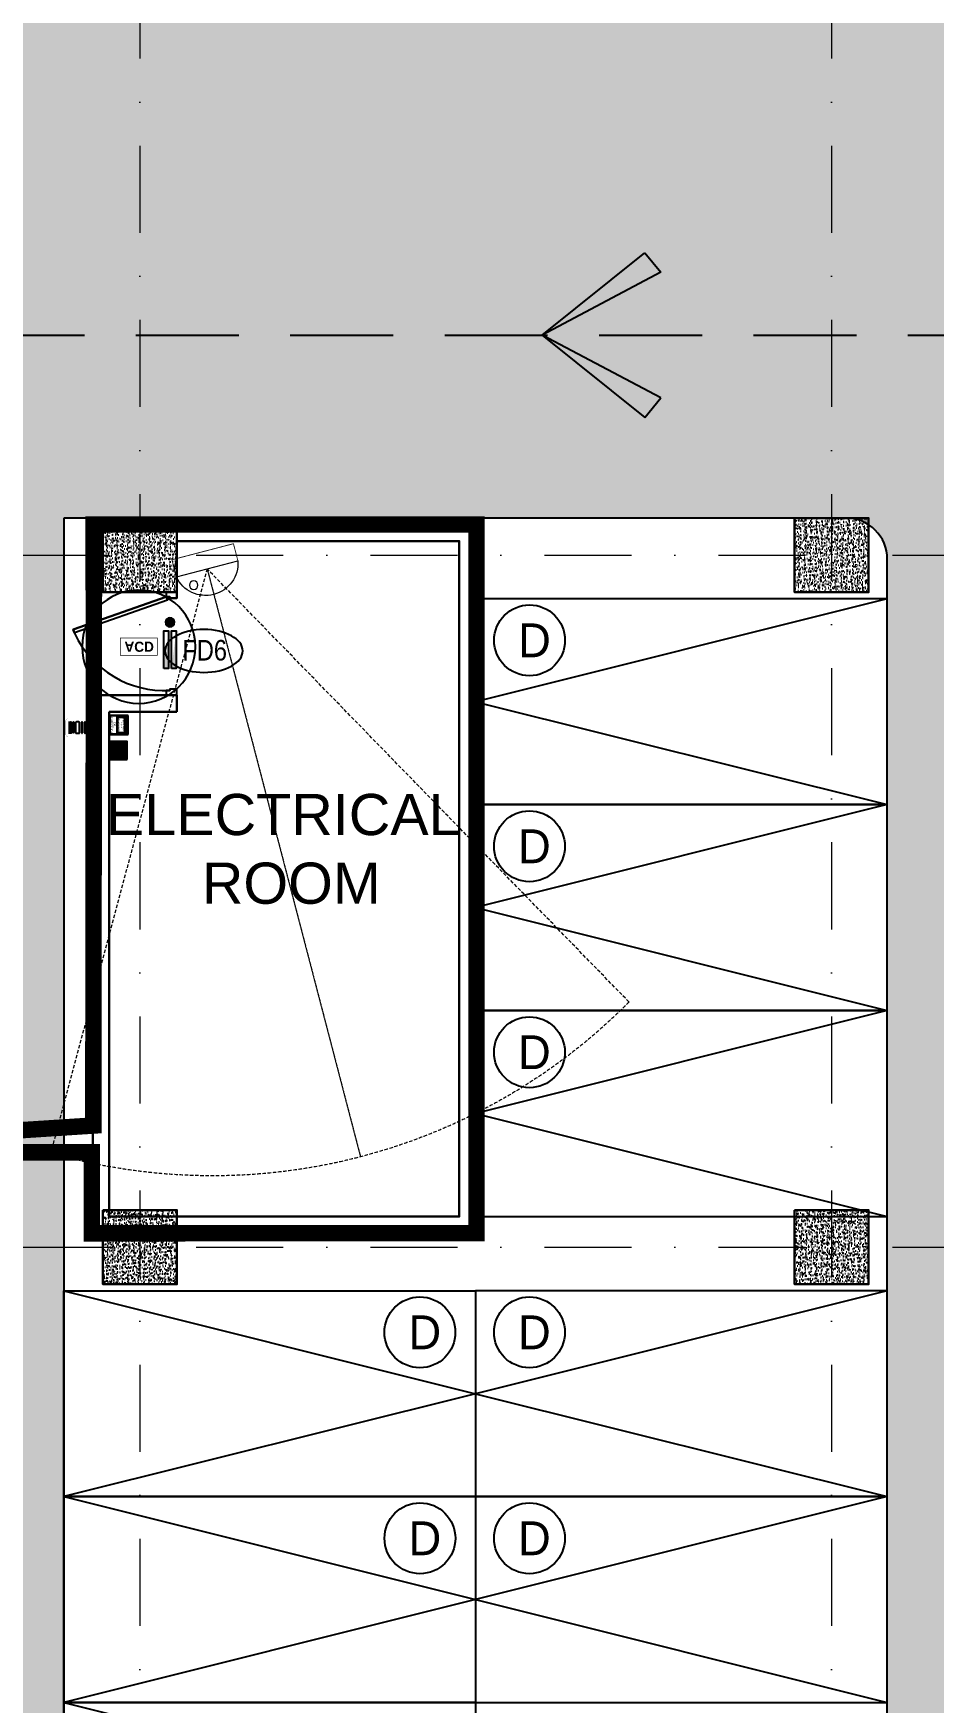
# Model space of a CAD drawing. Header units: millimetres. Extents: x 2509692 to 6766201, y 361130 to 898117.
# Drawn here: x 2542817 to 2553750, y 737065 to 757327 of the extents above; entities that cross this region are included whole.
import ezdxf
from ezdxf.enums import TextEntityAlignment as Align

# ---------------------------------------------------------------- set-up
doc = ezdxf.new("R2010")
doc.units = ezdxf.units.MM
doc.header["$LTSCALE"] = 100
for name, pattern in [('( Hidden )', [0.375, 0.25, -0.125]), ('001-S-DLA-ULT_BLK-FDN-01$0$DASHED2', [0.375, 0.25, -0.125]), ('01.MAIN DRAWING_NW$0$(X-REF)S12-200-HIDDEN', [0.375, 0.25, -0.125]), ('01.NW_MACHINES$0$DASHED', [0.75, 0.5, -0.25]), ('AUDIT_I_191030115539-19', [0]), ('HIDDEN', [0.375, 0.25, -0.125]), ('PAMIR A_GROUND FLOOR GRID$0$DGN Style 4', [21.138408, 10.562602, -5.281301, 0.013203, -5.281301])]:
    doc.linetypes.add(name, pattern=pattern)
doc.layers.get('0').update_dxf_attribs({"color": 8})
for name, color, linetype in [('4 WHEELER', 8, 'Continuous'), ('A-DRIVEWAY ARROWS', 8, 'AUDIT_I_191030115539-19'), ('A-PARKING STACH-2', 8, 'Continuous'), ('A_DOORS', 8, 'Continuous'), ('A_PARKING TEXT', 8, 'Continuous'), ('A_TEXT', 8, 'Continuous'), ('ACD', 220, 'Continuous'), ('ACS-DOOR', 1, 'Continuous'), ('CAR', 8, 'Continuous'), ('D-TEXT', 8, 'Continuous'), ('DOUBLE  STACK', 8, 'Continuous'), ('DRIVEWAY', 8, 'HIDDEN'), ('DW-NO', 8, 'Continuous'), ('GLASS EDGE', 8, 'Continuous'), ('PAMIR A_GROUND FLOOR GRID$0$Columns 8.4 x 8.4 MT. GRID', 8, 'Continuous'), ('RS485 CABLE', 14, 'Continuous')]:
    doc.layers.add(name, color=color, linetype=linetype)
for name, color, linetype, lineweight in [('A-WALL', 8, 'Continuous', 30), ('AC-ZONING LINE', 8, 'Continuous', 15), ('CAMERA', 5, 'Continuous', 20), ('CAMERA RANGE', 2, '01.MAIN DRAWING_NW$0$(X-REF)S12-200-HIDDEN', 20), ('HACTH', 8, 'Continuous', 5), ('PAMIR A_GROUND FLOOR GRID$0$A_GRID 8.4 x 8.4 MT.', 8, 'PAMIR A_GROUND FLOOR GRID$0$DGN Style 4', 0)]:
    doc.layers.add(name, color=color, linetype=linetype, lineweight=lineweight)
doc.styles.add('ARIAL', font='arial.ttf')
doc.styles.add('DIM_200', font='swissc.ttf', dxfattribs={"height": 400})
doc.styles.add('MtXpl_Century_Gothic', font='GOTHICB.TTF')
doc.styles.add('V', font='verdana.ttf')
doc.styles.add('X-REF_HVAC_Basement 02$0$X-REF_HVAC_Basement 02$0$acdim', font='romans.shx', dxfattribs={"height": 150})
pattern_1 = [(0, (-3035710.2255, -862793.3746), (0, 6.985), [5.08, -1.905]), (90, (-3035710.2255, -862793.3746), (-6.985, 4e-16), [5.08, -1.905])]

# ---------------------------------------------------------------- blocks, each defined once
blk = doc.blocks.new('ARROW')
at = {"layer": 'DRIVEWAY', "linetype": 'Continuous', "ltscale": 0.5}
h = blk.add_hatch(color=30, dxfattribs=at)
h.dxf.hatch_style = 1
h.paths.add_polyline_path([(0, 0), (-381, -720), (-500, -624)])
h = blk.add_hatch(color=30, dxfattribs=at)
h.dxf.hatch_style = 1
h.paths.add_polyline_path([(0, 0), (381, -720), (500, -624)])
at = {"layer": 'DRIVEWAY', "color": 30, "linetype": '001-S-DLA-ULT_BLK-FDN-01$0$DASHED2', "ltscale": 7500}
for points in [[(0, 0), (-500, -624), (-381, -720), (0, 0)], [(0, 0), (500, -624), (381, -720), (0, 0)]]:
    blk.add_lwpolyline(points, close=True, dxfattribs=at)
blk = doc.blocks.new('ghkhgk')
at = {"layer": 'A-DRIVEWAY ARROWS', "linetype": '( Hidden )', "lineweight": -2, "ltscale": 50}
blk.add_line((3542687, 1702342), (3555463, 1702342), dxfattribs=at)
at = {"layer": 'A-DRIVEWAY ARROWS', "linetype": '( Hidden )', "lineweight": -2, "ltscale": 2000, "xscale": 2.000000000000009, "yscale": 2.000000000000009, "zscale": 2.000000000000009, "rotation": 90}
blk.add_blockref('ARROW', (3549495, 1702342), dxfattribs=at)
blk = doc.blocks.new('PAMIR A_GROUND FLOOR GRID')
at = {"layer": 'PAMIR A_GROUND FLOOR GRID$0$A_GRID 8.4 x 8.4 MT.'}
for p, q in [((2544110.2, 882793.4), (2544110.2, 680593.4)), ((2552510.2, 882793.4), (2552510.2, 680593.4)), ((2515201.8, 750993.4), (2648618.7, 750993.4)), ((2515201.8, 742593.4), (2648618.7, 742593.4))]:
    blk.add_line(p, q, dxfattribs=at)
blk = doc.blocks.new('A$C5d815a77')
at = {"layer": 'PAMIR A_GROUND FLOOR GRID$0$A_GRID 8.4 x 8.4 MT.'}
blk.add_blockref('PAMIR A_GROUND FLOOR GRID', (0, 0), dxfattribs=at)
blk = doc.blocks.new('PAMIR A_GROUND FLOOR GRID$0$gfhjd')
at = {"layer": 'PAMIR A_GROUND FLOOR GRID$0$Columns 8.4 x 8.4 MT. GRID', "transparency": 33554505}
h = blk.add_hatch(dxfattribs=at)
h.set_pattern_fill('AR-CONC', color=8, scale=0.5)
h.set_pattern_definition([(50, (2668641.195, 1117441.09), (91.092334, -7.969543), [9.525, -104.775]), (355, (2668641.2, 1117441.09), (-17.62171, 95.52842), [7.62, -83.82029]), (100.451445, (2668648.79, 1117440.43), (73.470624, 87.558876), [8.095004, -89.04512]), (46.1842, (2668641.2, 1117466.49), (135.53952, -21.02116), [14.2875, -157.1625]), (96.63556, (2668652.49, 1117464.74), (118.70207, 123.71306), [12.14251, -133.5678]), (351.18415, (2668641.2, 1117466.49), (118.70207, 123.71306), [11.42998, -125.72987]), (21, (2668653.895, 1117460.14), (75.807196, -51.1326), [9.525, -104.775]), (326, (2668653.9, 1117460.14), (30.901014, 92.09398), [7.62, -83.82]), (71.451445, (2668660.21, 1117455.88), (106.70821, 40.961384), [8.095004, -89.04497]), (37.5, (2668641.195, 1117441.09), (1.544302, 42.2775194), [0, -82.804, 0, -85.09, 0, -84.1375]), (7.5, (2668641.195, 1117441.09), (33.409831, 50.090287), [0, -48.514, 0, -80.899, 0, -32.0675]), (327.5, (2668612.874, 1117441.09), (67.795298, -2.864372), [0, -31.75, 0, -99.06, 0, -131.445]), (317.5, (2668600.174, 1117441.09), (74.06459, 12.713246), [0, -41.275, 0, -65.786, 0, -93.345])])
h.paths.add_polyline_path([(2555360, 1057637), (2556260, 1057637), (2556260, 1056737), (2555361, 1056737)])
at = {"layer": 'PAMIR A_GROUND FLOOR GRID$0$Columns 8.4 x 8.4 MT. GRID', "lineweight": 30}
blk.add_lwpolyline([(2555361, 1057637), (2556260, 1057637), (2556260, 1056737), (2555361, 1056737)], close=True, dxfattribs=at)
blk = doc.blocks.new('A$C8c9960d7')
at = {"layer": 'PAMIR A_GROUND FLOOR GRID$0$Columns 8.4 x 8.4 MT. GRID'}
for p in [(-11700, -306194), (-3300, -306194), (-11700, -314594), (-3300, -314594)]:
    blk.add_blockref('PAMIR A_GROUND FLOOR GRID$0$gfhjd', p, dxfattribs=at)
blk = doc.blocks.new('TAG_200')
at = {"layer": 'D-TEXT'}
blk.add_ellipse((-45, 350), major_axis=(-756, 0), ratio=0.550599, dxfattribs=at)
at = {"layer": 'D-TEXT', "style": 'DIM_200'}
blk.add_attdef('DW', text='', height=400, dxfattribs=at).set_placement((433, 366), align=Align.MIDDLE_CENTER)
blk = doc.blocks.new('ghkmfjtdj')
at = {"layer": 'A_DOORS', "linetype": 'ByBlock', "ltscale": 0.03, "elevation": 0}
blk.add_lwpolyline([(191575, 213276), (191644, 213276), (191644, 213193), (191631, 213193), (191631, 213152), (191576, 213152), (191575, 213276)], dxfattribs=at)
blk.add_lwpolyline([(192776, 213276), (192775, 213152), (192720, 213152), (192720, 213193), (192707, 213193), (192707, 213276), (192776, 213276), (192707, 213276), (192707, 213193), (192720, 213193), (192720, 213152), (192682, 213166), (192302, 212082), (192341, 212068), (192720, 213152), (192341, 212068), (192292, 212086, -0.304264), (191631, 213193, 0.027092)], format="xyb", dxfattribs=at)
blk = doc.blocks.new('SEG')
at = {"layer": 'DRIVEWAY', "linetype": 'Continuous'}
for p, q in [((3043188, 751443), (3043188, 698065)), ((3052688, 751443), (3043188, 751443)), ((3053188, 698065), (3053188, 750943))]:
    blk.add_line(p, q, dxfattribs=at)
blk.add_arc((3052688, 750943), 500, 0, 90, dxfattribs=at)
blk = doc.blocks.new('A$C29A2079D')
at = {"layer": 'HACTH', "true_color": 0xf7f2ee, "transparency": 33554602}
h = blk.add_hatch(dxfattribs=at)
h.set_pattern_fill('ANGLE')
h.set_pattern_definition(pattern_1)
edge = h.paths.add_edge_path()
edge.add_line((74678, -8850), (75151, -8850))
edge.add_line((75151, -8850), (75151, 5800))
edge.add_line((75151, 5800), (101366, 5800))
edge.add_arc((101366, 6300), 500, 270, 360)
edge.add_line((101866, 6300), (101866, 11000))
edge.add_arc((101366, 11000), 500, 0, 90)
edge.add_line((101366, 11500), (17750, 11500))
edge.add_arc((17750, 11000), 500, 90, 180)
edge.add_line((17250, 11000), (17250, -8850))
edge.add_line((17250, -8850), (14228, -8850))
edge.add_arc((14228, -9350), 500, 89.9998, 180)
edge.add_line((13728, -9350), (13728, -15850))
edge.add_arc((14228, -15850), 500, 180, 270)
edge.add_line((14228, -16350), (17478, -16350))
edge.add_line((17478, -16350), (17478, -50929))
edge.add_line((17478, -50929), (7978, -50929))
edge.add_arc((7978, -50429), 500, 180, 270, ccw=False)
edge.add_line((7478, -50429), (7478, -42325))
edge.add_arc((6978, -42325), 500, 0, 90.0003)
edge.add_line((6978, -41825), (3586, -41825))
edge.add_arc((3586, -42325), 500, 90.0003, 180.0017)
edge.add_line((3086, -42325), (3086, -59251))
edge.add_line((3086, -59251), (1175, -59251))
edge.add_arc((1175, -59751), 500, 90.0125, 179.9888)
edge.add_line((675, -59751), (667, -103029))
edge.add_spline(control_points=[(667, -103029), (702, -103334), (770, -103917), (1633, -104788), (2901, -104986), (3058, -105753), (3088, -105901)], knot_values=[0, 0, 0, 0, 894.923904, 1708.274926, 3539.028112, 3976.033279, 3976.033279, 3976.033279, 3976.033279], degree=3, periodic=0)
edge.add_line((3088, -105901), (3084, -120205))
edge.add_spline(control_points=[(3084, -119850), (3085, -120025), (3090, -120889), (1674, -121331), (753, -122299), (701, -122943), (677, -123229)], knot_values=[0, 0, 0, 0, 503.03039, 2487.793322, 3539.319114, 4374.600504, 4374.600504, 4374.600504, 4374.600504], degree=3, periodic=0)
edge.add_line((677, -123229), (677, -170200))
edge.add_arc((1177, -170200), 500, 180, 270)
edge.add_line((1177, -170700), (7478, -170700))
edge.add_line((7478, -170700), (90978, -170700))
edge.add_arc((90978, -170200), 500, 270, 360.0004)
edge.add_line((91478, -170200), (91477, -121044))
edge.add_line((91477, -121044), (84677, -121044))
edge.add_line((84677, -121044), (84677, -137450))
edge.add_line((84677, -137450), (74678, -137450))
edge.add_line((74678, -137450), (74678, -111850))
edge.add_arc((75178, -111850), 500, 90, 180, ccw=False)
edge.add_line((75178, -111350), (91478, -111350))
edge.add_line((91478, -111350), (91477, -50850))
edge.add_line((91477, -50850), (75178, -50850))
edge.add_arc((75178, -50350), 500, 180, 270, ccw=False)
edge.add_line((74678, -50350), (74678, -8850))
h.paths.add_polyline_path([(24751, -22800, -0.414213), (25251, -22300), (67150, -22300, -0.414214), (67650, -22800), (67650, -50850), (24751, -50850)], flags=16)
h.paths.add_polyline_path([(16978, -58350, -0.414214), (17478, -58850), (17478, -103350, -0.414213), (16978, -103850), (7978, -103850, -0.414214), (7478, -103350), (7478, -58850, -0.414214), (7978, -58350)], flags=16)
h.paths.add_polyline_path([(24550, -57648), (67378, -57648, -0.414214), (67878, -58148), (67878, -67650), (51077, -67650), (51077, -95450), (41077, -95450), (41077, -67650), (24050, -67650), (24050, -58148, -0.414213)], flags=16)
h.paths.add_polyline_path([(24278, -75150), (34278, -75150), (34278, -100850), (57877, -100850), (57877, -75150), (67878, -75150), (67878, -103850, -0.414214), (65878, -105850), (26278, -105850, -0.414214), (24278, -103850)], flags=16)
h.paths.add_polyline_path([(24751, -17250), (24751, -16350), (25178, -16350), (25178, -8850), (24751, -8850), (24751, 5800), (67650, 5800), (67650, -17250)], flags=16)
h.paths.add_polyline_path([(74677, -58850, -0.414214), (75177, -58350), (84677, -58350), (84678, -103850), (75177, -103850, -0.414214), (74677, -103350)], flags=16)
h.paths.add_polyline_path([(17477, -111850), (17477, -164729, -0.414214), (16977, -165229), (7977, -165229, -0.414214), (7477, -164729), (7477, -111350), (16977, -111350, -0.414214)], flags=16)
h.paths.add_polyline_path([(67878, -111350), (67878, -119829), (67650, -119829), (67650, -139400, -0.414214), (67150, -139900), (25251, -139900, -0.414214), (24751, -139400), (24751, -111350)], flags=16)
h.paths.add_polyline_path([(84450, -144950), (84450, -164323, -0.414213), (83950, -164823), (67528, -164823), (67528, -164550), (41474, -164550), (41474, -164979), (24627, -164979), (24628, -153350), (25178, -153350), (25178, -145850), (24751, -145850), (24751, -144950)], flags=16)
at = {"layer": 'DRIVEWAY'}
blk.add_blockref('SEG', (-3035711, -862793), dxfattribs=at)
blk = doc.blocks.new('frfrfr')
at = {"layer": 'A-PARKING STACH-2'}
blk.add_circle((0, 0), 314, dxfattribs=at)
at = {"layer": 'A_PARKING TEXT', "insert": (-101, 150), "char_height": 300, "width": 4300.79, "attachment_point": 1, "style": 'X-REF_HVAC_Basement 02$0$X-REF_HVAC_Basement 02$0$acdim'}
blk.add_mtext('{\\fcentury gothic|b0|i0|c0|p34;D}', dxfattribs=at)
blk = doc.blocks.new('A$C555C795E')
at = {"layer": 'A-PARKING STACH-2', "color": 3, "xscale": 1.369400645261373, "yscale": 1.369400645261373, "zscale": 1.369400645261373}
for p in [(13132, -112834), (13131, -115334), (13131, -117834), (11800, -121234), (13131, -121234), (11801, -123734), (13131, -123734)]:
    blk.add_blockref('frfrfr', p, dxfattribs=at)
blk = doc.blocks.new('car 2500x500')
at = {"layer": 'CAR', "color": 0, "ltscale": 0.5}
blk.add_lwpolyline([(0, 0), (2500, 0), (2500, 5000), (0, 5000)], close=True, dxfattribs=at)
blk.add_lwpolyline([(0, 5000), (1250, 0), (2500, 5000)], dxfattribs=at)
blk = doc.blocks.new('A$C72A00BA6')
at = {"layer": 'HACTH', "true_color": 0xf7f2ee, "transparency": 33554602}
h = blk.add_hatch(dxfattribs=at)
h.set_pattern_fill('ANGLE')
h.set_pattern_definition(pattern_1)
edge = h.paths.add_edge_path()
edge.add_line((74678, -8850), (75151, -8850))
edge.add_line((75151, -8850), (75151, 5800))
edge.add_line((75151, 5800), (101366, 5800))
edge.add_arc((101366, 6300), 500, 270, 360)
edge.add_line((101866, 6300), (101866, 11000))
edge.add_arc((101366, 11000), 500, 0, 90)
edge.add_line((101366, 11500), (17750, 11500))
edge.add_arc((17750, 11000), 500, 90, 180)
edge.add_line((17250, 11000), (17250, -8850))
edge.add_line((17250, -8850), (14228, -8850))
edge.add_arc((14228, -9350), 500, 89.9998, 180)
edge.add_line((13728, -9350), (13728, -15850))
edge.add_arc((14228, -15850), 500, 180, 270)
edge.add_line((14228, -16350), (17478, -16350))
edge.add_line((17478, -16350), (17478, -50929))
edge.add_line((17478, -50929), (7978, -50929))
edge.add_arc((7978, -50429), 500, 180, 270, ccw=False)
edge.add_line((7478, -50429), (7478, -42325))
edge.add_arc((6978, -42325), 500, 0, 90.0003)
edge.add_line((6978, -41825), (3586, -41825))
edge.add_arc((3586, -42325), 500, 90.0003, 180.0017)
edge.add_line((3086, -42325), (3086, -59251))
edge.add_line((3086, -59251), (1175, -59251))
edge.add_arc((1175, -59751), 500, 90.0125, 179.9888)
edge.add_line((675, -59751), (667, -103029))
edge.add_spline(control_points=[(667, -103029), (702, -103334), (770, -103917), (1633, -104788), (2901, -104986), (3058, -105753), (3088, -105901)], knot_values=[0, 0, 0, 0, 894.923904, 1708.274926, 3539.028112, 3976.033279, 3976.033279, 3976.033279, 3976.033279], degree=3, periodic=0)
edge.add_line((3088, -105901), (3084, -120205))
edge.add_spline(control_points=[(3084, -119850), (3085, -120025), (3090, -120889), (1674, -121331), (753, -122299), (701, -122943), (677, -123229)], knot_values=[0, 0, 0, 0, 503.03039, 2487.793322, 3539.319114, 4374.600504, 4374.600504, 4374.600504, 4374.600504], degree=3, periodic=0)
edge.add_line((677, -123229), (677, -170200))
edge.add_arc((1177, -170200), 500, 180, 270)
edge.add_line((1177, -170700), (7478, -170700))
edge.add_line((7478, -170700), (90978, -170700))
edge.add_arc((90978, -170200), 500, 270, 360.0004)
edge.add_line((91478, -170200), (91477, -121044))
edge.add_line((91477, -121044), (84677, -121044))
edge.add_line((84677, -121044), (84677, -137450))
edge.add_line((84677, -137450), (74678, -137450))
edge.add_line((74678, -137450), (74678, -111850))
edge.add_arc((75178, -111850), 500, 90, 180, ccw=False)
edge.add_line((75178, -111350), (91478, -111350))
edge.add_line((91478, -111350), (91477, -50850))
edge.add_line((91477, -50850), (75178, -50850))
edge.add_arc((75178, -50350), 500, 180, 270, ccw=False)
edge.add_line((74678, -50350), (74678, -8850))
h.paths.add_polyline_path([(24751, -22800, -0.414213), (25251, -22300), (67150, -22300, -0.414214), (67650, -22800), (67650, -50850), (24751, -50850)], flags=16)
h.paths.add_polyline_path([(16978, -58350, -0.414214), (17478, -58850), (17478, -103350, -0.414213), (16978, -103850), (7978, -103850, -0.414214), (7478, -103350), (7478, -58850, -0.414214), (7978, -58350)], flags=16)
h.paths.add_polyline_path([(24550, -57648), (67378, -57648, -0.414214), (67878, -58148), (67878, -67650), (51077, -67650), (51077, -95450), (41077, -95450), (41077, -67650), (24050, -67650), (24050, -58148, -0.414213)], flags=16)
h.paths.add_polyline_path([(24278, -75150), (34278, -75150), (34278, -100850), (57877, -100850), (57877, -75150), (67878, -75150), (67878, -103850, -0.414214), (65878, -105850), (26278, -105850, -0.414214), (24278, -103850)], flags=16)
h.paths.add_polyline_path([(24751, -17250), (24751, -16350), (25178, -16350), (25178, -8850), (24751, -8850), (24751, 5800), (67650, 5800), (67650, -17250)], flags=16)
h.paths.add_polyline_path([(74677, -58850, -0.414214), (75177, -58350), (84677, -58350), (84678, -103850), (75177, -103850, -0.414214), (74677, -103350)], flags=16)
h.paths.add_polyline_path([(17477, -111850), (17477, -164729, -0.414214), (16977, -165229), (7977, -165229, -0.414214), (7477, -164729), (7477, -111350), (16977, -111350, -0.414214)], flags=16)
h.paths.add_polyline_path([(67878, -111350), (67878, -119829), (67650, -119829), (67650, -139400, -0.414214), (67150, -139900), (25251, -139900, -0.414214), (24751, -139400), (24751, -111350)], flags=16)
h.paths.add_polyline_path([(84450, -144950), (84450, -164323, -0.414213), (83950, -164823), (67528, -164823), (67528, -164550), (41474, -164550), (41474, -164979), (24627, -164979), (24628, -153350), (25178, -153350), (25178, -145850), (24751, -145850), (24751, -144950)], flags=16)
at = {"layer": 'DRIVEWAY'}
blk.add_blockref('SEG', (-3035711, -862793), dxfattribs=at)
blk = doc.blocks.new('ACD')
at = {"layer": 'ACD', "const_width": 8}
blk.add_lwpolyline([(-209, 104), (240, 104), (240, 312), (-209, 312)], close=True, dxfattribs=at)
at = {"layer": 'ACD'}
blk.add_circle((15, 208), 688, dxfattribs=at)
at = {"layer": 'ACD', "color": 7, "style": 'MtXpl_Century_Gothic'}
blk.add_text('ACD', height=123.2, dxfattribs=at).set_placement((20, 208), align=Align.MIDDLE_CENTER)
blk = doc.blocks.new('dome')
at = {"layer": 'CAMERA'}
blk.add_line((1286, 2299), (1286, -2299), dxfattribs=at)
blk.add_line((1286, 2299), (1286, -2299), dxfattribs=at)
at = {"layer": 'CAMERA', "const_width": 61.2}
blk.add_lwpolyline([(0, 2299), (1286, 2299), (1286, -2299), (0, -2299)], close=True, dxfattribs=at)
blk.add_lwpolyline([(0, 2299), (1286, 2299), (1286, -2299), (0, -2299)], close=True, dxfattribs=at)
at = {"layer": 'CAMERA', "ltscale": 100, "const_width": 61.2}
blk.add_lwpolyline([(1286, 2299, -0.8268059), (1286, -2299)], format="xyb", dxfattribs=at)
at = {"layer": 'CAMERA'}
blk.add_circle((2174, 1239), 308, dxfattribs=at)
blk.add_circle((2174, 1239), 308, dxfattribs=at)
blk.add_arc((846, 0), 2341, 280.83171, 79.16829, dxfattribs=at)
blk.add_arc((846, 0), 2341, 280.83171, 79.16829, dxfattribs=at)
at = {"layer": 'CAMERA RANGE'}
blk.add_line((1281, -3), (45184, -3), dxfattribs=at)
at = {"layer": 'CAMERA RANGE', "linetype": '01.NW_MACHINES$0$DASHED', "ltscale": 5}
blk.add_lwpolyline([(1281, -3), (39261, 21604, -0.274115), (39261, -21610)], format="xyb", close=True, dxfattribs=at)
blk = doc.blocks.new('S-D')
at = {"layer": 'ACS-DOOR', "lineweight": 25, "transparency": 33554572}
h = blk.add_hatch(color=256, dxfattribs=at)
h.dxf.hatch_style = 1
edge = h.paths.add_edge_path()
edge.add_arc((-667, 151), 111, 0, 360)
at = {"layer": 'ACS-DOOR', "color": 1, "lineweight": 25}
blk.add_lwpolyline([(456, 302), (-456, 302), (-456, 187), (456, 187)], close=True, dxfattribs=at)
at = {"layer": 'ACS-DOOR', "color": 7, "lineweight": 25}
blk.add_lwpolyline([(456, 115), (-456, 115), (-456, 0), (456, 0)], close=True, dxfattribs=at)
at = {"layer": 'ACS-DOOR', "lineweight": 25}
blk.add_circle((-667, 151), 111, dxfattribs=at)
at = {"layer": 'ACS-DOOR', "color": 9, "true_color": 0xd19cc7, "transparency": 33554559}
for points in [[(456, 302), (-456, 187), (456, 187)], [(456, 115), (-456, 0), (456, 0)]]:
    blk.add_solid(points, dxfattribs=at)
blk = doc.blocks.new('PB')
at = {"layer": 'ACS-DOOR', "ltscale": 1000, "transparency": 33554508}
h = blk.add_hatch(color=7, dxfattribs=at)
h.dxf.hatch_style = 1
h.set_gradient(color1=(209, 156, 199), color2=(173, 221, 247))
edge = h.paths.add_edge_path()
edge.add_spline(control_points=[(205, 401), (205, 410), (199, 416)], knot_values=[1, 1, 1, 1.785398, 1.785398, 1.785398], weights=[1, 0.92388, 1], degree=2, periodic=0)
edge.add_spline(control_points=[(199, 416), (192, 422), (183, 422)], knot_values=[1.785398, 1.785398, 1.785398, 2.570796, 2.570796, 2.570796], weights=[1, 0.92388, 1], degree=2, periodic=0)
edge.add_spline(control_points=[(183, 422), (0, 422), (-183, 422)], knot_values=[2.570796, 2.570796, 2.570796, 3.570796, 3.570796, 3.570796], weights=[1, 1, 1], degree=2, periodic=0)
edge.add_spline(control_points=[(-183, 422), (-192, 422), (-199, 416), (-205, 410), (-205, 401)], knot_values=[3.570796, 3.570796, 3.570796, 4.356194, 4.356194, 5.141593, 5.141593, 5.141593], weights=[1, 0.92388, 1, 0.92388, 1], degree=2, periodic=0)
edge.add_spline(control_points=[(-205, 401), (-205, 217), (-205, 34)], knot_values=[5.141593, 5.141593, 5.141593, 6.141593, 6.141593, 6.141593], weights=[1, 1, 1], degree=2, periodic=0)
edge.add_spline(control_points=[(-205, 34), (-205, 25), (-199, 18), (-192, 12), (-183, 12)], knot_values=[6.141593, 6.141593, 6.141593, 6.926991, 6.926991, 7.712389, 7.712389, 7.712389], weights=[1, 0.92388, 1, 0.92388, 1], degree=2, periodic=0)
edge.add_spline(control_points=[(-183, 12), (0, 12), (183, 12)], knot_values=[7.712389, 7.712389, 7.712389, 8.712389, 8.712389, 8.712389], weights=[1, 1, 1], degree=2, periodic=0)
edge.add_spline(control_points=[(183, 12), (192, 12), (199, 18)], knot_values=[8.712389, 8.712389, 8.712389, 9.497787, 9.497787, 9.497787], weights=[1, 0.92388, 1], degree=2, periodic=0)
edge.add_spline(control_points=[(199, 18), (205, 25), (205, 34)], knot_values=[9.497787, 9.497787, 9.497787, 10.283185, 10.283185, 10.283185], weights=[1, 0.92388, 1], degree=2, periodic=0)
edge.add_spline(control_points=[(205, 34), (205, 217), (205, 401)], knot_values=[0, 0, 0, 1, 1, 1], weights=[1, 1, 1], degree=2, periodic=0)
h.paths.add_polyline_path([(66, 255), (66, 49), (-66, 49), (-66, 255)], flags=16)
h.paths.add_polyline_path([(48, 237), (48, 67), (-48, 67), (-48, 237)], flags=0)
h.paths.add_polyline_path([(-91, 346), (91, 346), (91, 411), (-91, 411)], flags=24)
h.paths.add_polyline_path([(-132, 276), (132, 276), (132, 341), (-132, 341)], flags=24)
at = {"layer": 'ACS-DOOR', "ltscale": 1000, "true_color": 0xeae6dc, "transparency": 33554572}
h = blk.add_hatch(color=254, dxfattribs=at)
h.dxf.hatch_style = 1
h.set_gradient(color1=(206, 204, 230), color2=(192, 192, 192))
h.paths.add_polyline_path([(-48, 237), (48, 237), (66, 255), (-66, 255)])
h.paths.add_polyline_path([(-66, 49), (-48, 49), (-48, 67)], flags=17)
h.paths.add_polyline_path([(48, 67), (-48, 67), (-66, 49), (66, 49)])
h.paths.add_polyline_path([(66, 255), (48, 255), (48, 237)])
at = {"layer": 'ACS-DOOR', "ltscale": 1000, "true_color": 0x9898cc, "transparency": 33554572}
h = blk.add_hatch(color=253, dxfattribs=at)
h.dxf.hatch_style = 1
h.set_gradient(color1=(255, 255, 255), color2=(128, 128, 128))
h.paths.add_polyline_path([(-48, 67), (48, 67), (48, 237), (-48, 237)])
at = {"layer": 'ACS-DOOR', "color": 8}
for p, q in [((-48, 237), (-66, 255)), ((-48, 67), (-66, 49)), ((-48, 237), (48, 237)), ((-48, 67), (-48, 237)), ((48, 67), (-48, 67)), ((48, 237), (66, 255)), ((48, 237), (48, 67)), ((48, 67), (66, 49))]:
    blk.add_line(p, q, dxfattribs=at)
at = {"layer": 'ACS-DOOR', "color": 7}
for points in [[(217, 0), (-217, 0), (-217, 434), (217, 434)], [(66, 49), (-66, 49), (-66, 255), (66, 255)]]:
    blk.add_lwpolyline(points, close=True, dxfattribs=at)
at = {"layer": 'ACS-DOOR', "color": 8}
blk.add_rational_spline([(205, 34), (205, 217), (205, 401), (205, 410), (199, 416), (192, 422), (183, 422), (0, 422), (-183, 422), (-192, 422), (-199, 416), (-205, 410), (-205, 401), (-205, 217), (-205, 34), (-205, 25), (-199, 18), (-192, 12), (-183, 12), (0, 12), (183, 12), (192, 12), (199, 18), (205, 25), (205, 34)], [1, 1, 1, 0.923879532511, 1, 0.923879532511, 1, 1, 1, 0.923879532511, 1, 0.923879532511, 1, 1, 1, 0.923879532511, 1, 0.923879532511, 1, 1, 1, 0.923879532511, 1, 0.923879532511, 1], degree=2, knots=[0, 0, 0, 1, 1, 1.785398, 1.785398, 2.570796, 2.570796, 3.570796, 3.570796, 4.356194, 4.356194, 5.141593, 5.141593, 6.141593, 6.141593, 6.926991, 6.926991, 7.712389, 7.712389, 8.712389, 8.712389, 9.497787, 9.497787, 10.283185, 10.283185, 10.283185], dxfattribs=at)
at = {"layer": 'ACS-DOOR', "color": 7, "style": 'V'}
for s, p in [('BUTTON', (0, 309)), ('PUSH', (0, 378))]:
    blk.add_text(s, height=41.9, dxfattribs=at).set_placement(p, align=Align.MIDDLE_CENTER)
blk = doc.blocks.new('EBG')
at = {"layer": 'ACS-DOOR', "color": 11, "true_color": 0xf27172}
for p, q in [((-346, 0), (-346, 691)), ((-346, 691), (346, 691)), ((-327, 54), (-327, 638)), ((-292, 672), (292, 672)), ((327, 638), (327, 54)), ((346, 691), (346, 0)), ((346, 0), (-346, 0)), ((-301, 90), (-301, 417)), ((-301, 417), (301, 417)), ((-272, 389), (-301, 417)), ((-272, 118), (-301, 90)), ((301, 90), (-301, 90)), ((292, 19), (-292, 19)), ((272, 389), (301, 417)), ((272, 118), (301, 90)), ((301, 417), (301, 90))]:
    blk.add_line(p, q, dxfattribs=at)
blk.add_lwpolyline([(272, 118), (-272, 118), (-272, 389), (272, 389)], close=True, dxfattribs=at)
at = {"layer": 'ACS-DOOR', "color": 7, "const_width": 3.46}
for points in [[(-100, 251), (-158, 251)], [(100, 251), (158, 251)]]:
    blk.add_lwpolyline(points, dxfattribs=at)
at = {"layer": 'ACS-DOOR', "color": 11, "true_color": 0xf27172, "const_width": 0.346}
for points in [[(0, 77, 1), (0, 31, 1), (0, 77, 1)], [(0, 74, 1), (0, 34, 1), (0, 74, 1)], [(0, 68, 1), (0, 40, 1), (0, 68, 1)]]:
    blk.add_lwpolyline(points, format="xyb", dxfattribs=at)
at = {"layer": 'ACS-DOOR', "color": 7, "const_width": 17.3}
blk.add_lwpolyline([(-9, 251, 1), (9, 251, 1)], format="xyb", close=True, dxfattribs=at)
at = {"layer": 'ACS-DOOR', "color": 11, "true_color": 0xf27172}
for centre, start, end in [((-292, 638), 90, 180), ((292, 638), 0, 90), ((-292, 54), 180, 270), ((292, 54), 270, 0)]:
    blk.add_arc(centre, 34.6, start, end, dxfattribs=at)
at = {"layer": 'ACS-DOOR', "color": 7}
for points in [[(-100, 264), (-47, 251), (-100, 238)], [(100, 264), (47, 251), (100, 238)]]:
    blk.add_solid(points, dxfattribs=at)
at = {"layer": 'ACS-DOOR', "color": 1, "style": 'V'}
for s, p in [('EMERGENCY', (0, 603)), ('EXIT', (0, 492))]:
    blk.add_text(s, height=66.7, dxfattribs=at).set_placement(p, align=Align.MIDDLE_CENTER)
at = {"layer": 'ACS-DOOR', "color": 7, "style": 'V'}
for s, height, p in [('BREAK GLASS', 54.08, (0, 332)), ('PRESS HERE', 54.1, (0, 178))]:
    blk.add_text(s, height=height, dxfattribs=at).set_placement(p, align=Align.MIDDLE_CENTER)
blk = doc.blocks.new('CR')
at = {"layer": 'ACS-DOOR', "color": 74}
for p, q in [((-148, 573), (148, 573)), ((-148, 67), (148, 67))]:
    blk.add_line(p, q, dxfattribs=at)
at = {"layer": 'ACS-DOOR', "color": 74, "const_width": 3.59}
blk.add_lwpolyline([(0, 0), (-172, 0, -0.414214), (-217, 45), (-217, 608, -0.414214), (-172, 653), (0, 653), (172, 653, -0.414214), (217, 608), (217, 45, -0.414214), (172, 0)], format="xyb", close=True, dxfattribs=at)
at = {"layer": 'ACS-DOOR', "color": 74}
for points in [[(-129, 538, 1), (-129, 520), (129, 520, 1), (129, 538)], [(-129, 475, 1), (-129, 457), (40, 457, 1), (40, 475)], [(116, 319), (-116, 319, -0.414214), (-138, 341), (-138, 393, -0.414214), (-116, 416), (116, 416, -0.414214), (138, 393), (138, 341, -0.414214)], [(-129, 253, -1), (-129, 271), (129, 271, -1), (129, 253)], [(-129, 181, -1), (-129, 199), (129, 199, -1), (129, 181)], [(-129, 102, -1), (-129, 120), (129, 120, -1), (129, 102)]]:
    blk.add_lwpolyline(points, format="xyb", close=True, dxfattribs=at)
at = {"layer": 'ACS-DOOR', "color": 90, "const_width": 15.3}
blk.add_lwpolyline([(86, 466, 1), (101, 466, 1)], format="xyb", close=True, dxfattribs=at)
at = {"layer": 'ACS-DOOR', "color": 230}
blk.add_circle((93, 466), 22.4, dxfattribs=at)

msp = doc.modelspace()

# ---------------------------------------------------------------- hatches: boundary and pattern name
at = {"transparency": 33554687}
h = msp.add_hatch(color=9, dxfattribs=at)
h.dxf.hatch_style = 1
h.paths.add_polyline_path([(2526244.6246, 874293.3746), (2637575.8264, 874293.3746), (2637575.8264, 692093.3746), (2526244.6246, 692093.3746)], flags=16)
h.paths.add_polyline_path([(2525844.6246, 874693.3746), (2637975.8264, 874693.3746), (2637975.8264, 691693.3746), (2525844.6246, 691693.3746)])

# ---------------------------------------------------------------- linework, layer by layer
at = {"layer": 'A-WALL'}
for p, q in [((2544560.2256, 751364.7162), (2544560.2256, 751164.7162)), ((2543737.9457, 749293.3984), (2543537.9457, 749293.3984)), ((2543537.9457, 749293.3029), (2544560.2279, 749293.3029)), ((2544560.2279, 749093.3029), (2544560.2279, 749293.3231)), ((2543737.9457, 749093.3029), (2544560.2279, 749093.3029))]:
    msp.add_line(p, q, dxfattribs=at)
for points in [[(2543537.9457, 749293.3984), (2543537.9457, 742764.7163), (2548187.9457, 742764.716), (2548187.9457, 751364.716), (2544560.2256, 751364.7162)], [(2543737.9457, 749093.3029), (2543737.9457, 742964.7163), (2547987.9457, 742964.716), (2547987.9457, 751164.716), (2544560.2256, 751164.7162)], [(2543737.9457, 749293.3984), (2543737.9457, 749293.3029)], [(2543737.9457, 749293.3984), (2543737.9457, 749293.3029)]]:
    msp.add_lwpolyline(points, dxfattribs=at)
at = {"layer": 'AC-ZONING LINE', "color": 3, "const_width": 200}
msp.add_lwpolyline([(2590291.1063, 764764.7179), (2543188.4635, 764686.8809), (2543188.173, 759766.5387), (2539277.5775, 759844.3758), (2539345.0758, 759764.7179), (2539345.0012, 759764.7179), (2539345.0012, 746294.4777), (2539863.4597, 746056.7729), (2539863.4632, 743831.98), (2543544.4938, 744069.6848), (2543552.3865, 750664.7179), (2543548.4401, 750664.7179), (2543548.4402, 751364.718), (2548198.4401, 751366.2304), (2548198.4401, 742763.2048), (2543526.448, 742761.6921), (2543526.4453, 743744.4779), (2532155.119, 743744.476), (2532155.119, 759844.3758), (2526255.119, 759844.3758), (2526255.119, 692093.3762)], dxfattribs=at)

# ---------------------------------------------------------------- block references
for name in ['A$C5d815a77', 'A$C8c9960d7']:
    msp.add_blockref(name, (0, 0))
at = {"layer": '4 WHEELER', "rotation": 270}
for p in [(2548187.3556, 750464.7163), (2548187.3556, 747964.7163), (2548187.3556, 745464.7163), (2548187.3556, 742064.7163), (2548187.3556, 739564.7163)]:
    msp.add_blockref('car 2500x500', p, dxfattribs=at)
at = {"layer": '4 WHEELER', "xscale": -1.000000000000002, "rotation": 90}
for p in [(2548187.9457, 742064.7195), (2548187.9457, 739564.7195), (2548187.9457, 737064.7195)]:
    msp.add_blockref('car 2500x500', p, dxfattribs=at)
at = {"layer": 'A-DRIVEWAY ARROWS'}
msp.add_blockref('ghkhgk', (-1000500, -948677.0998), dxfattribs=at)
at = {"layer": 'A_DOORS', "xscale": -1.041594794602113, "yscale": 1.041594794602113, "zscale": 1.041594794602113, "rotation": 270.0001042093602}
msp.add_blockref('ghkmfjtdj', (2322413.2436, 549748.9404, -0.0009), dxfattribs=at)
at = {"layer": 'ACD', "xscale": -1, "rotation": 180}
msp.add_blockref('ACD', (2544081.3792, 750089.92), dxfattribs=at)
at = {"layer": 'ACS-DOOR', "color": 241, "true_color": 0xf7abae, "xscale": -0.5, "yscale": 0.5, "zscale": 0.5, "rotation": 90}
for name, p in [('S-D', (2544551.2978, 749845.2718)), ('CR', (2543537.9457, 748899.6632)), ('PB', (2543955.1006, 748621.9037))]:
    msp.add_blockref(name, p, dxfattribs=at)
at = {"layer": 'CAMERA', "xscale": -0.168, "yscale": 0.168, "zscale": 0.168, "rotation": 104.6229070395748}
msp.add_blockref('dome', (2544872.724, 751034.8332), dxfattribs=at)
at = {"layer": 'DOUBLE  STACK', "color": 2}
msp.add_blockref('A$C555C795E', (2535710.5981, 862793.3762), dxfattribs=at)
at = {"layer": 'DRIVEWAY', "color": 2}
msp.add_blockref('A$C29A2079D', (2535710.5981, 862793.3762), dxfattribs=at)
at = {"layer": 'DW-NO'}
ref = msp.add_blockref('TAG_200', (2544859.2749, 749611.459), dxfattribs=dict(at, xscale=-0.625, yscale=0.625, zscale=0.625))
ref.add_attrib('DW', 'FD6', dxfattribs={"layer": 'D-TEXT', "height": 250, "style": 'DIM_200'}).set_placement((2544897.5866, 749839.3222), align=Align.MIDDLE_CENTER)
at = {"layer": 'GLASS EDGE'}
msp.add_blockref('A$C72A00BA6', (2535710.5981, 862793.3762), dxfattribs=at)
at = {"layer": 'RS485 CABLE', "xscale": -0.3325909333983404, "yscale": 0.3325909333983404, "zscale": 0.3325909333983404, "rotation": 90}
msp.add_blockref('EBG', (2543967.8394, 748932.3725), dxfattribs=at)

# ---------------------------------------------------------------- texts
at = {"layer": 'A_TEXT', "insert": (2549690.1396, 748095.1571), "char_height": 500, "attachment_point": 3, "style": 'ARIAL'}
msp.add_mtext_dynamic_manual_height_columns('\\pxqc;ELECTRICAL\\P ROOM', width=7676.152206, gutter_width=0, heights=[2416.4209], dxfattribs=at)

doc.saveas('drawing.dxf')
